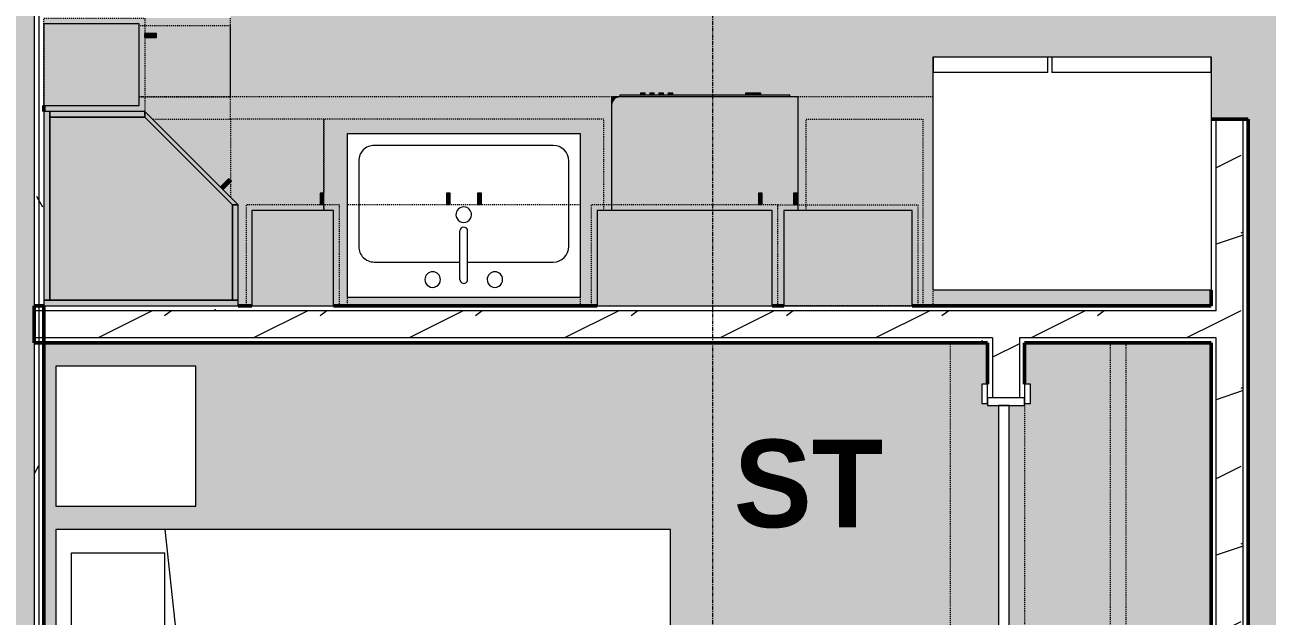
# Model space of a CAD drawing. Header units: inches. Extents: x -4294 to -464, y 9706 to 12475.
# Drawn here: x -2915.8 to -2756, y 10610.7 to 10686.7 of the extents above; entities that cross this region are included whole.
import ezdxf

# ---------------------------------------------------------------- set-up
doc = ezdxf.new("R2010")
doc.units = ezdxf.units.IN
doc.header["$MEASUREMENT"] = 0
doc.linetypes.add('Dash', pattern=[0.25, 0.125, -0.125])
doc.linetypes.add('Grid Line 1_2_', pattern=[0.875, 0.5, -0.125, 0.125, -0.125])
for name, color, linetype, lineweight in [('0-1', 7, 'Continuous', 5), ('0-3', 90, 'Continuous', 13), ('A-AREA-IDEN', 2, 'Continuous', 9), ('A-AREA-PATT-5', 7, 'Continuous', 9), ('A-DOOR-1', 7, 'Continuous', 9), ('A-DOOR-2', 130, 'Continuous', 20), ('A-DOOR-FRAM-1', 130, 'Continuous', 20), ('A-WALL', 113, 'Continuous', 13), ('A-WALL-3', 250, 'Continuous', 50), ('A-WALL-4', 90, 'Continuous', 13), ('A-WALL-PATT-1', 7, 'Continuous', 9), ('A-WALL-PATT-2', 8, 'Continuous', 9), ('A-WALL-PATT-5', 111, 'Continuous', 9), ('I-FURN-2', 7, 'Continuous', 9), ('I-FURN-HDLN-1', 7, 'Dash', 9), ('I-WALL-2', 2, 'Continuous', 50), ('P-SANR-FIXT-1', 7, 'Continuous', 9), ('Q-CASE', 31, 'Continuous', 9), ('Q-CASE-1', 53, 'Continuous', 9), ('Q-CASE-3', 7, 'Continuous', 9), ('Q-CASE-4', 7, 'Dash', 9), ('Q-CASE-HDLN-1', 7, 'Dash', 9), ('Q-SPCQ-1', 7, 'Continuous', 9), ('Q-SPCQ-2', 8, 'Continuous', 9), ('S-GRID-1', 1, 'Grid Line 1_2_', 9)]:
    doc.layers.add(name, color=color, linetype=linetype, lineweight=lineweight)
doc.styles.add('Century Gothic_B', font='GOTHICB.TTF', dxfattribs={"height": 11.25})
pattern_1 = [(0, (0, 0), (38.4, 9.6), [1.584, -27.216, 1.584, -27.216, -153.6]), (0, (0, 0), (38.4, 9.6), [-57.6, 1.584, -56.016, 1.584, -27.216, -67.2]), (0, (0, 0), (38.4, 9.6), [-144, 1.584, -17.616, 1.584, -46.416]), (120, (14.4, 4.8), (-27.513844, 28.4553755), [1.584, -27.216, 1.584, -27.216, -153.6]), (120, (14.4, 4.8), (-27.513844, 28.4553755), [-57.6, 1.584, -56.016, 1.584, -27.216, -67.2]), (120, (14.4, 4.8), (-27.513844, 28.4553755), [-144, 1.584, -17.616, 1.584, -46.416]), (240, (19.2, 24), (-10.886156, -38.0553755), [1.584, -27.216, 1.584, -27.216, -153.6]), (240, (19.2, 24), (-10.886156, -38.0553755), [-57.6, 1.584, -56.016, 1.584, -27.216, -67.2]), (240, (19.2, 24), (-10.886156, -38.0553755), [-144, 1.584, -17.616, 1.584, -46.416])]
pattern_2 = [(216.87, (7.997, 19.992), (59.9755286, 39.9843071), [9.996, -89.964]), (206.565, (19.992, 13.994), (-19.991807, -19.992219), [22.352, -22.352]), (198.435, (19.992, 3.998), (-39.983821, -19.991955), [12.644, -50.576])]

# ---------------------------------------------------------------- blocks, each defined once
blk = doc.blocks.new('FOLDING_SLIDING CLOSET - 60_ x 80_-1372877-FLOOR PLAN - 1ST FLOOR')
at = {"layer": 'A-DOOR-1'}
for p, q in [((-30.25, 3), (-32.75, 3)), ((-32.75, 3), (-32.75, 2.25)), ((-32.75, 2.25), (-30.25, 2.25)), ((-30.25, 2.25), (-30.25, 3)), ((32.75, 3), (30.25, 3)), ((30.25, 3), (30.25, 2.25)), ((30.25, 2.25), (32.75, 2.25)), ((32.75, 2.25), (32.75, 3)), ((-30.25, -2.5), (-32.75, -2.5)), ((-32.75, -2.5), (-32.75, -3.25)), ((-30.25, -3.25), (-30.25, -2.5)), ((32.75, -2.5), (30.25, -2.5)), ((30.25, -2.5), (30.25, -3.25)), ((32.75, -3.25), (32.75, -2.5)), ((-32.75, -3.25), (-30.25, -3.25)), ((30.25, -3.25), (32.75, -3.25))]:
    blk.add_line(p, q, dxfattribs=at)
at = {"layer": 'A-DOOR-2'}
for p, q in [((1, 2.25), (-30, 2.25)), ((-30, 2.25), (-30, 0.87)), ((1, 0.87), (1, 2.25)), ((-30, 0.87), (1, 0.87)), ((30, 0.87), (-1, 0.87)), ((-1, 0.87), (-1, -0.5)), ((30, -0.5), (30, 0.87)), ((-1, -0.5), (30, -0.5))]:
    blk.add_line(p, q, dxfattribs=at)
at = {"layer": 'A-DOOR-FRAM-1'}
for p, q in [((-30, 2.25), (-31, 2.25)), ((-31, 2.25), (-31, -2.5)), ((-30, -2.5), (-30, 2.25)), ((30, 2.25), (30, -2.5)), ((31, 2.25), (30, 2.25)), ((31, -2.5), (31, 2.25)), ((-31, -2.5), (-30, -2.5)), ((30, -2.5), (31, -2.5))]:
    blk.add_line(p, q, dxfattribs=at)
blk = doc.blocks.new('Refrigerator_-_Side-by-Side_6047 - 36_ X 30_-1372843-FLOOR PLAN - 1ST FLOOR')
at = {"layer": 'Q-SPCQ-1'}
for p, q in [((-17.88, 15.58), (17.87, 15.58)), ((-17.88, -14.42), (-17.88, 15.58)), ((-17.88, 15.58), (-3.13, 15.58)), ((-17.88, 15.58), (-17.88, 13.58)), ((-3.13, 13.58), (-3.13, 15.58)), ((-2.63, 15.58), (17.87, 15.58)), ((-2.63, 15.58), (-2.63, 13.58)), ((17.87, 15.58), (17.87, -14.42)), ((17.87, 13.58), (17.87, 15.58)), ((-3.13, 13.58), (-17.88, 13.58)), ((17.87, 13.58), (-2.63, 13.58)), ((17.87, -14.42), (-17.88, -14.42))]:
    blk.add_line(p, q, dxfattribs=at)
blk = doc.blocks.new('OD_CW_Closet - OD_CW_Closet-1868668-FLOOR PLAN - 1ST FLOOR')
at = {"layer": 'Q-CASE-HDLN-1'}
for p, q in [((76.64, 24), (0.74, 24)), ((0.74, 24), (0.74, 0)), ((76.64, 0), (76.64, 24)), ((0.74, 13), (76.64, 13)), ((0.74, 11), (76.64, 11)), ((0.74, 0), (6.05, 0)), ((8.8, 0), (68.8, 0)), ((71.55, 0), (76.64, 0))]:
    blk.add_line(p, q, dxfattribs=at)
blk = doc.blocks.new('Bed-Standard - Queen 60_ x 79_-V28-FLOOR PLAN - 1ST FLOOR')
at = {"layer": 'I-FURN-2'}
for p, q in [((40.69, 37.7), (-19.31, 37.7)), ((-19.31, 37.7), (-19.31, -41.3)), ((40.69, -41.3), (40.69, 37.7)), ((-16.31, 35.7), (-16.31, 23.7)), ((-16.31, 35.7), (37.69, 35.7)), ((37.69, 35.7), (37.69, 23.7)), ((40.69, 23.7), (-19.31, 17.13)), ((-16.31, 23.7), (37.69, 23.7)), ((-19.31, -41.3), (40.69, -41.3))]:
    blk.add_line(p, q, dxfattribs=at)
at = {"layer": 'I-FURN-HDLN-1'}
for p, q in [((-55.31, 37.7), (-55.31, -77.3)), ((-55.31, -77.3), (64.69, -77.3))]:
    blk.add_line(p, q, dxfattribs=at)
blk = doc.blocks.new('Table-Night Stand - 18_ x 18_ x 24_-1352623-FLOOR PLAN - 1ST FLOOR')
at = {"layer": 'I-FURN-2'}
for p, q in [((18.15, 18), (0.15, 18)), ((0.15, 18), (0.15, 0)), ((18.15, 0), (18.15, 18)), ((0.15, 0), (18.15, 0))]:
    blk.add_line(p, q, dxfattribs=at)
blk = doc.blocks.new('OD_CW_Countertop - OD_CW_Countertop-2218014-FLOOR PLAN - 1ST FLOOR')
at = {"layer": 'Q-CASE-HDLN-1'}
for p, q in [((0.74, 24), (0.74, 22)), ((0.74, -2.88), (102.83, -2.88))]:
    blk.add_line(p, q, dxfattribs=at)
blk = doc.blocks.new('Sink Kitchen-Single - 30_ x 21_-366345-FLOOR PLAN - 1ST FLOOR')
at = {"layer": 'P-SANR-FIXT-1'}
for p, q in [((15.62, 10.59), (-14.38, 10.59)), ((-14.38, 10.59), (-14.38, -10.41)), ((15.62, -10.41), (15.62, 10.59)), ((0.12, 8.34), (0.12, 2.09)), ((1.12, 8.34), (1.12, 2.09)), ((0.12, 6.09), (-10.88, 6.09)), ((12.12, 6.09), (1.12, 6.09)), ((-12.88, 4.09), (-12.88, -6.91)), ((14.12, -6.91), (14.12, 4.09)), ((-10.88, -8.91), (12.12, -8.91)), ((-14.38, -10.41), (15.62, -10.41))]:
    blk.add_line(p, q, dxfattribs=at)
for centre, radius, start, end in [((-3.38, 8.34), 1, 360, 180), ((-3.38, 8.34), 1, 180, 0), ((0.62, 8.34), 0.5, 360, 180), ((4.62, 8.34), 1, 360, 180), ((4.62, 8.34), 1, 180, 360), ((-10.88, 4.09), 2, 90, 180), ((12.12, 4.09), 2, 360, 90), ((0.62, 2.09), 0.5, 180, 0), ((0.62, 0), 1, 360, 180), ((0.62, 0), 1, 180, 0), ((-10.88, -6.91), 2, 180, 270), ((12.12, -6.91), 2, 270, 0)]:
    blk.add_arc(centre, radius, start, end, dxfattribs=at)
blk = doc.blocks.new('Dishwasher_15404 - 34_ counter-V100-FLOOR PLAN - 1ST FLOOR')
at = {"layer": 'Q-SPCQ-2'}
h = blk.add_hatch(color=256, dxfattribs=at)
h.paths.add_polyline_path([(0, 3.38), (0, 1.88), (12.25, 1.88), (12.25, 0), (26.68, 0), (26.87, 0.2), (26.84, 23.21), (26.68, 23.53), (26.56, 23.69), (26.3, 23.87), (26.08, 23.96), (25.8, 24), (12.25, 24), (12.25, 3.38), (3.63, 3.38)], flags=0)
h.paths.add_polyline_path([(13, 4.63), (13, 5.11), (14.5, 5.11), (14.5, 4.63), (14, 4.63)], flags=0)
h.paths.add_polyline_path([(13, 0.14), (13, 0.63), (14.5, 0.63), (14.5, 0.14), (14, 0.14)], flags=0)
for points in [[(25.8, 24), (26.08, 23.96), (26.34, 23.86), (26.68, 23.53), (26.73, 23.46), (26.84, 23.21), (26.87, 22.93), (26.87, 23.8), (26.82, 23.94), (26.56, 24), (25.99, 24)], [(26.87, 22.91), (26.87, 1.09), (27.12, 1.09), (27.12, 22.91)], [(27.12, 19.69), (27.37, 19.69), (27.37, 20.28), (27.12, 20.28)], [(27.12, 18.51), (27.37, 18.51), (27.37, 19.1), (27.12, 19.1)], [(27.12, 17.33), (27.37, 17.33), (27.37, 17.92), (27.12, 17.92)], [(27.12, 16.15), (27.37, 16.15), (27.37, 16.74), (27.12, 16.74)], [(27.12, 6.5), (27.12, 5.81), (27.37, 5.81), (27.37, 6.76), (27.12, 6.76), (27.12, 6.66)], [(27.12, 5.81), (27.12, 4.86), (27.37, 4.86), (27.37, 5.81)]]:
    blk.add_hatch(color=256, dxfattribs=at).paths.add_polyline_path(points, flags=0)
at = {"layer": 'Q-SPCQ-1'}
for p, q in [((25.8, 24), (12.25, 24)), ((26.68, 24), (25.8, 24)), ((26.87, 22.93), (26.87, 23.8)), ((26.87, 0.2), (26.87, 22.93)), ((26.87, 22.91), (27.12, 22.91)), ((27.12, 22.91), (27.12, 1.09)), ((27.37, 20.28), (27.12, 20.28)), ((27.12, 19.69), (27.37, 19.69)), ((27.37, 20.28), (27.37, 19.69)), ((27.37, 19.1), (27.12, 19.1)), ((27.12, 18.51), (27.37, 18.51)), ((27.37, 17.92), (27.12, 17.92)), ((27.37, 19.1), (27.37, 18.51)), ((27.37, 17.92), (27.37, 17.33)), ((27.12, 17.33), (27.37, 17.33)), ((27.37, 16.74), (27.12, 16.74)), ((27.12, 16.15), (27.37, 16.15)), ((27.37, 16.74), (27.37, 16.15)), ((27.37, 6.79), (27.12, 6.79)), ((27.37, 6.76), (27.37, 5.81)), ((27.12, 4.82), (27.37, 4.82)), ((27.37, 5.81), (27.37, 4.86)), ((26.87, 1.09), (27.12, 1.09)), ((12.25, 0), (26.68, 0))]:
    blk.add_line(p, q, dxfattribs=at)
for centre, radius, start, end in [((25.8, 22.93), 1.07, 360, 90), ((26.68, 23.8), 0.197, 0, 90), ((26.68, 0.2), 0.197, 270, 360), ((26.68, 0.2), 0.197, 270, 360)]:
    blk.add_arc(centre, radius, start, end, dxfattribs=at)
blk = doc.blocks.new('OD_CW_Countertop - OD_CW_Countertop-2219388-FLOOR PLAN - 1ST FLOOR')
at = {"layer": 'Q-CASE-HDLN-1'}
for p, q in [((0.74, 11.75), (0.74, 0)), ((0.74, 0), (10.86, 0)), ((34.86, 0), (99.63, 0))]:
    blk.add_line(p, q, dxfattribs=at)
blk = doc.blocks.new('300 Series Wall Hung Cabinet_302 - 30_-2219389-FLOOR PLAN - 1ST FLOOR')
at = {"layer": 'Q-CASE-1'}
for points in [[(-2.25, -15.38), (-2.25, -16.87), (-1.76, -16.87), (-1.76, -15.38)], [(1.75, -15.38), (1.75, -16.87), (2.24, -16.87), (2.24, -15.38)]]:
    blk.add_hatch(color=256, dxfattribs=at).paths.add_polyline_path(points, flags=0)
at = {"layer": 'Q-CASE-3'}
for p, q in [((-2.25, -15.38), (-1.76, -15.38)), ((-2.25, -15.38), (-2.25, -16.87)), ((-1.76, -16.87), (-1.76, -15.38)), ((1.75, -15.38), (2.24, -15.38)), ((1.75, -15.38), (1.75, -16.87)), ((2.24, -16.87), (2.24, -15.38)), ((-2.25, -16.87), (-1.76, -16.87)), ((1.75, -16.87), (2.24, -16.87))]:
    blk.add_line(p, q, dxfattribs=at)
at = {"layer": 'Q-CASE-4'}
for p, q in [((15, -2.38), (-15, -2.38)), ((-15, -2.38), (-15, -15.38)), ((15, -15.38), (15, -2.38)), ((-15, -15.38), (15, -15.38))]:
    blk.add_line(p, q, dxfattribs=at)
blk = doc.blocks.new('Base Cabinet-Single Door - 12_-2213366-FLOOR PLAN - 1ST FLOOR')
at = {"layer": 'Q-CASE-4'}
for p, q in [((-5.26, 24), (-5.26, 16.12)), ((6.74, 24), (-5.26, 24)), ((6.74, 14.5), (6.74, 24)), ((-5.26, 15.91), (-5.26, 14)), ((6.74, 12.25), (6.74, 13))]:
    blk.add_line(p, q, dxfattribs=at)
blk = doc.blocks.new('Base Cabinet-Single Door - 12_-V101-FLOOR PLAN - 1ST FLOOR')
at = {"layer": 'Q-CASE-4'}
for p, q in [((-5.26, 24), (-5.26, 12.25)), ((6.74, 24), (-5.26, 24)), ((6.74, 14), (6.74, 24))]:
    blk.add_line(p, q, dxfattribs=at)
blk = doc.blocks.new('Base Cabinet-Double Door _ 1 Drawer - 36_-V102-FLOOR PLAN - 1ST FLOOR')
at = {"layer": 'Q-CASE-4'}
for p, q in [((-17.26, 24), (-17.26, 14.5)), ((18.74, 24), (-17.26, 24)), ((18.74, 12.25), (18.74, 24)), ((-17.26, 13), (-17.26, 12.25))]:
    blk.add_line(p, q, dxfattribs=at)
blk = doc.blocks.new('300 Series Wall Hung Cabinet_301 - 24_-2172248-FLOOR PLAN - 1ST FLOOR')
at = {"layer": 'Q-CASE-1'}
for points in [[(11.25, -14.63), (11.25, -2.38), (-11.25, -2.38), (-11.25, -14.63)], [(-9.51, -16.87), (-9.51, -15.38), (-10, -15.38), (-10, -16.87)]]:
    blk.add_hatch(color=256, dxfattribs=at).paths.add_polyline_path(points, flags=0)
at = {"layer": 'Q-CASE-3'}
for p, q in [((11.25, -2.38), (-11.25, -2.38)), ((-11.25, -2.38), (-11.25, -14.63)), ((11.25, -14.63), (11.25, -2.38)), ((-11.25, -14.63), (11.25, -14.63)), ((-10, -15.38), (-9.51, -15.38)), ((-10, -15.38), (-10, -16.87)), ((-9.51, -16.87), (-9.51, -15.38)), ((-10, -16.87), (-9.51, -16.87))]:
    blk.add_line(p, q, dxfattribs=at)
at = {"layer": 'Q-CASE-4'}
for p, q in [((12, -2.38), (-12, -2.38)), ((-12, -2.38), (-12, -15.38)), ((12, -15.38), (12, -2.38)), ((-12, -15.38), (12, -15.38))]:
    blk.add_line(p, q, dxfattribs=at)
blk = doc.blocks.new('300 Series Wall Hung Cabinet_301 - 18_-2172001-FLOOR PLAN - 1ST FLOOR')
at = {"layer": 'Q-CASE-1'}
for points in [[(-6.51, 15.38), (-6.51, 16.87), (-7, 16.87), (-7, 15.38)], [(8.25, 2.37), (8.25, 14.63), (-8.25, 14.63), (-8.25, 2.37)]]:
    blk.add_hatch(color=256, dxfattribs=at).paths.add_polyline_path(points, flags=0)
at = {"layer": 'Q-CASE-3'}
for p, q in [((-6.51, 16.87), (-7, 16.87)), ((-7, 16.87), (-7, 15.38)), ((-6.51, 15.38), (-6.51, 16.87)), ((8.25, 14.63), (-8.25, 14.63)), ((-8.25, 14.63), (-8.25, 2.37)), ((-6.51, 15.38), (-7, 15.38)), ((8.25, 2.37), (8.25, 14.63)), ((-8.25, 2.37), (8.25, 2.37))]:
    blk.add_line(p, q, dxfattribs=at)
at = {"layer": 'Q-CASE-4'}
for p, q in [((-9, 2.37), (-9, 15.38)), ((-9, 15.38), (9, 15.38)), ((9, 15.38), (9, 2.37)), ((9, 2.37), (-9, 2.37))]:
    blk.add_line(p, q, dxfattribs=at)
blk = doc.blocks.new('300 Series Wall Hung Cabinet_301 - 12_-2219390-FLOOR PLAN - 1ST FLOOR')
at = {"layer": 'Q-CASE-1'}
for points in [[(5.25, -2.38), (-5.25, -2.38), (-5.25, -14.63), (5.25, -14.63), (5.25, -3.13)], [(-4, -15.38), (-4, -16.87), (-3.51, -16.87), (-3.51, -15.38)]]:
    blk.add_hatch(color=256, dxfattribs=at).paths.add_polyline_path(points, flags=0)
at = {"layer": 'Q-CASE-3'}
for p, q in [((5.25, -2.38), (-5.25, -2.38)), ((-5.25, -2.38), (-5.25, -14.63)), ((5.25, -14.63), (5.25, -2.38)), ((-5.25, -14.63), (5.25, -14.63)), ((-4, -15.38), (-3.51, -15.38)), ((-4, -15.38), (-4, -16.87)), ((-3.51, -16.87), (-3.51, -15.38)), ((-4, -16.87), (-3.51, -16.87))]:
    blk.add_line(p, q, dxfattribs=at)
at = {"layer": 'Q-CASE-4'}
for p, q in [((6, -2.38), (-6, -2.38)), ((-6, -2.38), (-6, -15.38)), ((6, -15.38), (6, -2.38)), ((-6, -15.38), (6, -15.38))]:
    blk.add_line(p, q, dxfattribs=at)
blk = doc.blocks.new('308 - 308-2216210-FLOOR PLAN - 1ST FLOOR')
at = {"layer": 'Q-CASE'}
for points in [[(-11.25, -15.38), (-12, -15.38), (0, -27.38), (0, -26.63), (-1.84, -24.78)], [(-10.05, -17.33), (-11.11, -18.39), (-10.76, -18.73), (-9.7, -17.67)]]:
    blk.add_hatch(color=256, dxfattribs=at).paths.add_polyline_path(points, flags=0)
at = {"layer": 'Q-CASE-1'}
for points in [[(-1.84, -2.38), (-12, -2.38), (-12, -3.13), (13, -3.13), (13, -2.38), (0, -2.38)], [(-12, -3.13), (-12, -15.38), (-11.25, -15.38), (-11.25, -3.13)], [(12.25, -3.13), (-11.25, -3.13), (-11.25, -15.38), (0, -26.63), (12.25, -26.63), (12.25, -15.38)], [(12.25, -3.13), (12.25, -27.38), (13, -27.38), (13, -3.13)], [(0, -26.63), (0, -27.38), (12.25, -27.38), (12.25, -26.63), (11.45, -26.63)]]:
    blk.add_hatch(color=256, dxfattribs=at).paths.add_polyline_path(points, flags=0)
at = {"layer": 'Q-CASE'}
for p, q in [((-11.25, -15.38), (-12, -15.38)), ((-12, -15.38), (0, -27.38)), ((0, -26.63), (-11.25, -15.38)), ((0, -27.38), (0, -26.63))]:
    blk.add_line(p, q, dxfattribs=at)
at = {"layer": 'Q-CASE-3'}
for p, q in [((13, -2.38), (-12, -2.38)), ((-12, -2.38), (-12, -3.13)), ((-11.25, -3.13), (-12, -3.13)), ((-12, -3.13), (-12, -15.38)), ((-12, -3.13), (13, -3.13)), ((12.25, -3.13), (-11.25, -3.13)), ((-11.25, -3.13), (-11.25, -15.38)), ((-11.25, -15.38), (-11.25, -3.13)), ((12.25, -26.63), (12.25, -3.13)), ((13, -3.13), (12.25, -3.13)), ((12.25, -3.13), (12.25, -27.38)), ((13, -3.13), (13, -2.38)), ((13, -27.38), (13, -3.13)), ((-12, -15.38), (-11.25, -15.38)), ((-11.25, -15.38), (0, -26.63)), ((-10.05, -17.33), (-11.11, -18.39)), ((-11.11, -18.39), (-10.76, -18.73)), ((-10.76, -18.73), (-9.7, -17.67)), ((0, -26.63), (12.25, -26.63)), ((12.25, -26.63), (0, -26.63)), ((0, -26.63), (0, -27.38)), ((12.25, -27.38), (12.25, -26.63)), ((0, -27.38), (12.25, -27.38)), ((12.25, -27.38), (13, -27.38))]:
    blk.add_line(p, q, dxfattribs=at)
blk = doc.blocks.new('300 Series Wall Hung Cabinet_301 - 12_-2218017-FLOOR PLAN - 1ST FLOOR')
at = {"layer": 'Q-CASE-1'}
for points in [[(-3.51, 14.69), (-4, 14.69), (-4, 13.19), (-3.51, 13.19)], [(5.25, 1.74), (5.25, 12.44), (-5.25, 12.44), (-5.25, 0.19), (5.25, 0.19), (5.25, 0.94)]]:
    blk.add_hatch(color=256, dxfattribs=at).paths.add_polyline_path(points, flags=0)
at = {"layer": 'Q-CASE-3'}
for p, q in [((-3.51, 14.69), (-4, 14.69)), ((-4, 14.69), (-4, 13.19)), ((-3.51, 13.19), (-3.51, 14.69)), ((-3.51, 13.19), (-4, 13.19)), ((5.25, 12.44), (-5.25, 12.44)), ((-5.25, 12.44), (-5.25, 0.19)), ((5.25, 0.19), (5.25, 12.44)), ((-5.25, 0.19), (5.25, 0.19))]:
    blk.add_line(p, q, dxfattribs=at)
at = {"layer": 'Q-CASE-4'}
for p, q in [((-6, 0.19), (-6, 13.19)), ((-6, 13.19), (6, 13.19)), ((6, 13.19), (6, 0.19)), ((6, 0.19), (-6, 0.19))]:
    blk.add_line(p, q, dxfattribs=at)
blk = doc.blocks.new('Base Cabinet-Single Door _ Drawer - 15_-2209069-FLOOR PLAN - 1ST FLOOR')
at = {"layer": 'Q-CASE-4'}
for p, q in [((-6.76, -24), (-6.76, 0)), ((8.24, -12.25), (8.24, -24)), ((8.24, -24), (-6.76, -24))]:
    blk.add_line(p, q, dxfattribs=at)
blk = doc.blocks.new('CTR - 1st Phase - Unit Layouts_rvt-1-FLOOR PLAN - 1ST FLOOR')
at = {"layer": 'A-WALL-PATT-1'}
h = blk.add_hatch(dxfattribs=at)
h.set_pattern_fill('FP_3', color=256, style=0, pattern_type=2)
h.set_pattern_definition(pattern_1)
h.paths.add_polyline_path([(-2762.61, 10569.26), (-2762.61, 10646.41), (-2763.23, 10646.41), (-2763.23, 10569.26)], flags=0)
h.paths.add_polyline_path([(-2762.61, 10649.91), (-2762.61, 10674.54), (-2763.23, 10674.54), (-2763.23, 10649.91)], flags=0)
h = blk.add_hatch(dxfattribs=at)
h.set_pattern_fill('FP_3', color=256, style=0, pattern_type=2)
h.set_pattern_definition(pattern_1)
h.paths.add_polyline_path([(-2758.48, 10565.13), (-2758.48, 10674.54), (-2759.11, 10674.54), (-2759.11, 10565.13)], flags=0)
h = blk.add_hatch(dxfattribs=at)
h.set_pattern_fill('FP_3', color=256, style=0, pattern_type=2)
h.set_pattern_definition(pattern_1)
h.paths.add_polyline_path([(-2815.73, 10649.91), (-2763.23, 10649.91), (-2763.23, 10650.54), (-2913.32, 10650.54), (-2913.32, 10649.91), (-2816.32, 10649.91)], flags=0)
h = blk.add_hatch(dxfattribs=at)
h.set_pattern_fill('FP_3', color=256, style=0, pattern_type=2)
h.set_pattern_definition(pattern_1)
h.paths.add_polyline_path([(-2816.32, 10645.79), (-2791.36, 10645.79), (-2791.36, 10646.41), (-2913.32, 10646.41), (-2913.32, 10645.79), (-2832.77, 10645.79)], flags=0)
h.paths.add_polyline_path([(-2787.23, 10645.79), (-2763.23, 10645.79), (-2763.24, 10646.41), (-2787.86, 10646.41), (-2787.86, 10645.79)], flags=0)
h = blk.add_hatch(dxfattribs=at)
h.set_pattern_fill('FP_3', color=256, style=0, pattern_type=2)
h.set_pattern_definition(pattern_1)
h.paths.add_polyline_path([(-2791.98, 10565.13), (-2791.36, 10565.13), (-2791.36, 10576.73), (-2791.98, 10576.73), (-2791.98, 10565.76)], flags=0)
h.paths.add_polyline_path([(-2791.36, 10638.73), (-2791.36, 10645.79), (-2791.98, 10645.79), (-2791.98, 10638.73)], flags=0)
at = {"layer": 'A-WALL-PATT-2'}
h = blk.add_hatch(dxfattribs=at)
h.set_pattern_fill('FP_7', color=256, style=0, pattern_type=2)
h.set_pattern_definition(pattern_2)
h.paths.add_polyline_path([(-2762.58, 10565.76), (-2759.11, 10565.76), (-2759.11, 10674.54), (-2762.61, 10674.54), (-2762.61, 10565.76)], flags=0)
h = blk.add_hatch(dxfattribs=at)
h.set_pattern_fill('FP_7', color=256, style=0, pattern_type=2)
h.set_pattern_definition(pattern_2)
h.paths.add_polyline_path([(-2914.57, 10646.41), (-2762.61, 10646.41), (-2762.61, 10649.91), (-2914.57, 10649.91)], flags=0)
h = blk.add_hatch(dxfattribs=at)
h.set_pattern_fill('FP_7', color=256, style=0, pattern_type=2)
h.set_pattern_definition(pattern_2)
h.paths.add_polyline_path([(-2789.23, 10565.76), (-2787.86, 10565.76), (-2787.86, 10576.73), (-2791.36, 10576.73), (-2791.36, 10565.76), (-2790.61, 10565.76)], flags=0)
h.paths.add_polyline_path([(-2787.86, 10638.73), (-2787.86, 10646.41), (-2791.36, 10646.41), (-2791.36, 10638.73), (-2788.23, 10638.73)], flags=0)
at = {"layer": 'A-WALL-3'}
for p, q in [((-2758.48, 10674.54), (-2763.23, 10674.54)), ((-2758.48, 10565.13), (-2758.48, 10674.54)), ((-2763.23, 10652.54), (-2763.23, 10650.54)), ((-2913.32, 10650.54), (-2914.57, 10650.54)), ((-2914.57, 10650.54), (-2914.57, 10645.79)), ((-2886.57, 10650.54), (-2888.32, 10650.54)), ((-2842.2, 10650.54), (-2876.07, 10650.54)), ((-2818.2, 10650.54), (-2819.7, 10650.54)), ((-2763.23, 10650.54), (-2801.7, 10650.54)), ((-2914.57, 10645.79), (-2791.98, 10645.79)), ((-2791.98, 10645.79), (-2791.98, 10640.48)), ((-2787.23, 10640.48), (-2787.23, 10645.79)), ((-2787.23, 10645.79), (-2763.23, 10645.79)), ((-2763.23, 10645.79), (-2763.23, 10569.88))]:
    blk.add_line(p, q, dxfattribs=at)
at = {"layer": 'A-WALL-4'}
for p, q in [((-2762.61, 10649.91), (-2762.61, 10674.54)), ((-2759.11, 10565.76), (-2759.11, 10674.54)), ((-2763.23, 10649.91), (-2914.57, 10649.91)), ((-2762.61, 10649.91), (-2763.23, 10649.91)), ((-2791.36, 10646.41), (-2914.57, 10646.41)), ((-2791.36, 10646.41), (-2791.36, 10645.79)), ((-2791.36, 10645.79), (-2791.36, 10638.73)), ((-2787.86, 10646.41), (-2787.86, 10645.79)), ((-2763.23, 10646.41), (-2787.86, 10646.41)), ((-2787.86, 10645.79), (-2787.86, 10638.73)), ((-2762.61, 10646.41), (-2763.23, 10646.41)), ((-2762.61, 10569.26), (-2762.61, 10646.41))]:
    blk.add_line(p, q, dxfattribs=at)
at = {"layer": '0-3'}
for name, p, rotation in [('OD_CW_Countertop - OD_CW_Countertop-2219388-FLOOR PLAN - 1ST FLOOR', (-2889.32, 10676.68), 90.00000000002157), ('300 Series Wall Hung Cabinet_301 - 12_-2218017-FLOOR PLAN - 1ST FLOOR', (-2913.51, 10681.54), 270.0000000000161), ('Base Cabinet-Single Door - 12_-V101-FLOOR PLAN - 1ST FLOOR', (-2913.32, 10681.28), 270.0000000000266), ('OD_CW_Countertop - OD_CW_Countertop-2218014-FLOOR PLAN - 1ST FLOOR', (-2798.25, 10674.54), 180), ('Dishwasher_15404 - 34_ counter-V100-FLOOR PLAN - 1ST FLOOR', (-2816.32, 10650.54), 90.00000000002233), ('308 - 308-2216210-FLOOR PLAN - 1ST FLOOR', (-2900.32, 10648.16), 180), ('Base Cabinet-Single Door _ Drawer - 15_-2209069-FLOOR PLAN - 1ST FLOOR', (-2807.09, 10650.54), 180), ('Sink Kitchen-Single - 30_ x 21_-366345-FLOOR PLAN - 1ST FLOOR', (-2858.71, 10662.26), 180), ('300 Series Wall Hung Cabinet_301 - 12_-2219390-FLOOR PLAN - 1ST FLOOR', (-2881.32, 10648.16), 180), ('300 Series Wall Hung Cabinet_302 - 30_-2219389-FLOOR PLAN - 1ST FLOOR', (-2859.32, 10648.16), 180), ('300 Series Wall Hung Cabinet_301 - 24_-2172248-FLOOR PLAN - 1ST FLOOR', (-2830.95, 10648.16), 180), ('Bed-Standard - Queen 60_ x 79_-V28-FLOOR PLAN - 1ST FLOOR', (-2874.07, 10581.1), 89.99999999999423), ('OD_CW_Closet - OD_CW_Closet-1868668-FLOOR PLAN - 1ST FLOOR', (-2787.23, 10646.53), 270.0000000000009), ('Table-Night Stand - 18_ x 18_ x 24_-1352623-FLOOR PLAN - 1ST FLOOR', (-2893.77, 10624.64), 89.99999999998978), ('FOLDING_SLIDING CLOSET - 60_ x 80_-1372877-FLOOR PLAN - 1ST FLOOR', (-2789.73, 10607.73), 90.00000000000907)]:
    blk.add_blockref(name, p, dxfattribs=dict(at, rotation=rotation))
for name, p in [('Refrigerator_-_Side-by-Side_6047 - 36_ X 30_-1372843-FLOOR PLAN - 1ST FLOOR', (-2781.11, 10666.96)), ('Base Cabinet-Single Door - 12_-2213366-FLOOR PLAN - 1ST FLOOR', (-2884.06, 10650.54)), ('Base Cabinet-Double Door _ 1 Drawer - 36_-V102-FLOOR PLAN - 1ST FLOOR', (-2860.06, 10650.54)), ('300 Series Wall Hung Cabinet_301 - 18_-2172001-FLOOR PLAN - 1ST FLOOR', (-2809.95, 10648.16))]:
    blk.add_blockref(name, p, dxfattribs=at)
blk = doc.blocks.new('CTR - 1st Phase - Shell_rvt-1-FLOOR PLAN - 1ST FLOOR')
at = {"layer": 'S-GRID-1'}
blk.add_line((-2827.32, 9836.18), (-2827.32, 12413.74), dxfattribs=at)

msp = doc.modelspace()

# ---------------------------------------------------------------- hatches: boundary and pattern name
at = {"layer": 'A-AREA-PATT-5'}
h = msp.add_hatch(color=256, dxfattribs=at)
h.paths.add_polyline_path([(-2913.3237, 10455.4394), (-2882.0737, 10455.4394), (-2882.0737, 10456.9253), (-2877.3237, 10456.9253), (-2877.3237, 10455.4394), (-2871.3, 10455.4394), (-2871.3, 10462.5156), (-2871.173, 10463.48), (-2870.8007, 10464.3787), (-2870.2086, 10465.1505), (-2869.4368, 10465.7426), (-2868.5382, 10466.1149), (-2867.4974, 10466.2418), (-2866.1854, 10466.2418), (-2866.5331, 10469.2656), (-2867.7249, 10470.2656), (-2868.2916, 10471.2656), (-2868.6494, 10472.7751), (-2868.7471, 10473.3894), (-2868.8222, 10474.2833), (-2868.6494, 10476.258), (-2868.1115, 10478.2656), (-2867.3835, 10480.2656), (-2866.4509, 10482.2656), (-2865.0635, 10484.2656), (-2864.0635, 10485.2656), (-2863.1975, 10485.7656), (-2861.8237, 10486.2656), (-2860.8237, 10486.2656), (-2859.45, 10485.7656), (-2858.584, 10485.2656), (-2857.584, 10484.2656), (-2856.1144, 10482.0894), (-2855.2639, 10480.2656), (-2854.536, 10478.2656), (-2853.998, 10476.258), (-2853.8237, 10474.2656), (-2853.998, 10472.7751), (-2854.0879, 10472.2656), (-2854.3558, 10471.2656), (-2854.9226, 10470.2656), (-2856.1144, 10469.2656), (-2856.4621, 10466.2418), (-2855.0737, 10466.2418), (-2854.1093, 10466.1149), (-2853.2106, 10465.7426), (-2852.4389, 10465.1505), (-2851.8467, 10464.3787), (-2851.4745, 10463.48), (-2851.3475, 10462.5156), (-2851.3475, 10455.4394), (-2843.3237, 10455.4394), (-2843.3237, 10478.7894), (-2784.9237, 10478.7894), (-2784.9237, 10518.0394), (-2794.7459, 10518.0394), (-2794.7459, 10522.7894), (-2784.9237, 10522.7894), (-2784.9237, 10525.7894), (-2780.1737, 10525.7894), (-2780.1737, 10486.2894), (-2778.2258, 10486.2894), (-2778.2258, 10487.8936), (-2778.4758, 10487.8936), (-2778.4758, 10523.8936), (-2778.2258, 10523.8936), (-2778.2258, 10562.2894), (-2780.1737, 10562.2894), (-2780.1737, 10561.7894), (-2784.9237, 10561.7894), (-2784.9237, 10565.1348), (-2791.9848, 10565.1348), (-2791.9848, 10574.9769), (-2792.7348, 10574.9769), (-2792.7348, 10577.4769), (-2791.9848, 10577.4769), (-2791.9848, 10608.7269), (-2790.6098, 10608.7269), (-2790.6098, 10637.7269), (-2791.9848, 10637.7269), (-2791.9848, 10637.9769), (-2792.7348, 10637.9769), (-2792.7348, 10640.4769), (-2791.9848, 10640.4769), (-2791.9848, 10645.7894), (-2913.3237, 10645.7894), (-2913.3237, 10522.7894), (-2828.7459, 10522.7894), (-2828.7459, 10521.9144), (-2864.7459, 10521.9144), (-2864.7459, 10518.9144), (-2828.7459, 10518.9144), (-2828.7459, 10518.0394), (-2913.3237, 10518.0394), (-2913.3237, 10482.0503), (-2877.3237, 10482.0503), (-2877.3237, 10476.9253), (-2882.0737, 10476.9253), (-2882.0737, 10477.3003), (-2913.3237, 10477.3003), (-2913.3237, 10473.3894)], flags=0)
h.paths.add_polyline_path([(-2720.7237, 10475.3894), (-2722.4737, 10475.3894), (-2722.4737, 10511.3894), (-2720.7237, 10511.3894), (-2720.7237, 10475.7644)], flags=0)
h.paths.add_polyline_path([(-2756.0987, 10473.3894), (-2721.3487, 10473.3894), (-2721.3487, 10473.4519), (-2720.7237, 10473.4519), (-2720.7237, 10475.3894), (-2718.7237, 10475.3894), (-2718.7237, 10476.3894), (-2717.7237, 10476.3894), (-2717.7237, 10780.7144), (-2718.702, 10780.7144), (-2718.702, 10785.4644), (-2717.7237, 10785.4644), (-2717.7237, 10812.8644), (-2749.9995, 10812.8644), (-2749.9995, 10785.4644), (-2748.702, 10785.4644), (-2748.702, 10780.7144), (-2750.1487, 10780.7144), (-2750.1487, 10720.7144), (-2780.1487, 10720.7144), (-2780.1487, 10780.7144), (-2754.7495, 10780.7144), (-2754.7495, 10812.8644), (-2881.8223, 10812.8644), (-2881.8223, 10811.6769), (-2886.5723, 10811.6769), (-2886.5723, 10812.8644), (-2913.3237, 10812.8644), (-2913.3237, 10781.0519), (-2886.5723, 10781.0519), (-2886.5723, 10781.6769), (-2881.8223, 10781.6769), (-2881.8223, 10776.3019), (-2913.3237, 10776.3019), (-2913.3237, 10773.7894), (-2901.0737, 10773.7894), (-2901.0737, 10760.2894), (-2913.3237, 10760.2894), (-2913.3237, 10758.7894), (-2901.0737, 10758.7894), (-2901.0737, 10736.2894), (-2913.3237, 10736.2894), (-2913.3237, 10734.7894), (-2901.0737, 10734.7894), (-2901.0737, 10712.2894), (-2913.3237, 10712.2894), (-2913.3237, 10711.5394), (-2889.3237, 10711.5394), (-2889.3237, 10687.5394), (-2913.3237, 10687.5394), (-2913.3237, 10686.7894), (-2901.0737, 10686.7894), (-2901.0737, 10676.2894), (-2913.3237, 10676.2894), (-2913.3237, 10675.5394), (-2900.3237, 10675.5394), (-2890.6218, 10665.8375), (-2889.5617, 10666.8976), (-2889.2163, 10666.5522), (-2890.2765, 10665.4921), (-2888.3237, 10663.5394), (-2888.3237, 10650.5394), (-2886.5737, 10650.5394), (-2886.5737, 10662.7894), (-2876.0737, 10662.7894), (-2876.0737, 10650.5394), (-2842.1987, 10650.5394), (-2842.1987, 10662.7894), (-2840.3237, 10662.7894), (-2840.3017, 10677.2708), (-2840.2661, 10677.3567), (-2840.1269, 10677.4144), (-2839.2308, 10677.4355), (-2839.2308, 10677.6644), (-2836.6076, 10677.6644), (-2836.6076, 10677.9144), (-2836.0171, 10677.9144), (-2836.0171, 10677.6644), (-2835.4265, 10677.6644), (-2835.4265, 10677.9144), (-2834.836, 10677.9144), (-2834.836, 10677.6644), (-2834.2454, 10677.6644), (-2834.2454, 10677.9144), (-2833.6549, 10677.9144), (-2833.6549, 10677.6644), (-2833.0643, 10677.6644), (-2833.0643, 10677.9144), (-2832.4738, 10677.9144), (-2832.4738, 10677.6644), (-2823.0827, 10677.6644), (-2823.0827, 10677.9144), (-2821.1813, 10677.9144), (-2821.1813, 10677.6644), (-2817.4167, 10677.6644), (-2817.4167, 10677.4144), (-2816.5206, 10677.4144), (-2816.3237, 10677.2175), (-2816.3237, 10662.7894), (-2801.6987, 10662.7894), (-2801.6987, 10650.5394), (-2763.2348, 10650.5394), (-2763.2348, 10652.5394), (-2798.9848, 10652.5394), (-2798.9848, 10682.5394), (-2763.2348, 10682.5394), (-2763.2348, 10674.5394), (-2758.4848, 10674.5394), (-2758.4848, 10565.1348), (-2780.1737, 10565.1348), (-2780.1737, 10563.7894), (-2778.2258, 10563.7894), (-2778.2045, 10564.7894), (-2776.9758, 10564.7894), (-2776.9758, 10563.7894), (-2776.7026, 10563.7894), (-2776.7026, 10562.2894), (-2776.9758, 10562.2894), (-2776.9758, 10523.8936), (-2776.7258, 10523.8936), (-2776.7258, 10521.5554), (-2776.5487, 10521.5554), (-2776.5487, 10521.2752), (-2776.4758, 10521.2216), (-2776.4758, 10520.9002), (-2776.2258, 10520.9483), (-2776.2258, 10523.1507), (-2775.9758, 10523.096), (-2775.9758, 10520.1583), (-2776.2258, 10520.2085), (-2776.2258, 10520.5466), (-2776.4758, 10520.5463), (-2776.4758, 10520.1716), (-2776.5487, 10520.1716), (-2776.5487, 10520.0554), (-2776.7258, 10520.0554), (-2776.7258, 10491.7318), (-2776.5487, 10491.7318), (-2776.5487, 10490.2318), (-2776.7258, 10490.2318), (-2776.7258, 10487.8936), (-2776.9758, 10487.8936), (-2776.9758, 10486.2894), (-2776.7026, 10486.2894), (-2776.7258, 10484.7894), (-2776.9758, 10484.7894), (-2776.9971, 10483.7894), (-2778.2258, 10483.7894), (-2778.2258, 10484.7894), (-2780.1737, 10484.7894), (-2780.1737, 10476.3894), (-2758.7237, 10476.3894), (-2758.7237, 10475.3894), (-2756.7237, 10475.3894), (-2756.7237, 10473.4519), (-2756.0987, 10473.4519)], flags=0)
h.paths.add_polyline_path([(-2893.7745, 10540.8576), (-2911.7745, 10540.8576), (-2911.7745, 10558.8576), (-2893.7745, 10558.8576)], flags=0)
h.paths.add_polyline_path([(-2911.7745, 10561.7894), (-2911.7745, 10621.7894), (-2832.7745, 10621.7894), (-2832.7745, 10561.7894), (-2898.4836, 10561.7894)], flags=0)
h.paths.add_polyline_path([(-2763.2348, 10569.8848), (-2763.2348, 10645.7894), (-2787.2348, 10645.7894), (-2787.2348, 10640.4769), (-2786.4848, 10640.4769), (-2786.4848, 10637.9769), (-2787.2348, 10637.9769), (-2787.2348, 10637.7269), (-2789.2348, 10637.7269), (-2789.2348, 10606.7269), (-2790.6098, 10606.7269), (-2790.6098, 10577.7269), (-2787.2348, 10577.7269), (-2787.2348, 10577.4769), (-2786.4848, 10577.4769), (-2786.4848, 10574.9769), (-2787.2348, 10574.9769), (-2787.2348, 10569.8848), (-2774.4436, 10569.8848)], flags=0)
h.paths.add_polyline_path([(-2898.4836, 10624.7894), (-2911.7745, 10624.7894), (-2911.7745, 10642.7894), (-2893.7745, 10642.7894), (-2893.7745, 10624.7894)], flags=0)
h.paths.add_polyline_path([(-2844.3237, 10651.6644), (-2874.3237, 10651.6644), (-2874.3237, 10672.6644), (-2844.3237, 10672.6644)], flags=0)
h.paths.add_polyline_path([(-2877.3237, 10663.5394), (-2877.8122, 10663.5394), (-2877.8122, 10665.0387), (-2877.3237, 10665.0387), (-2877.3237, 10664.5398)], flags=0)
h.paths.add_polyline_path([(-2898.8245, 10685.051), (-2900.3237, 10685.051), (-2900.3237, 10685.5394), (-2898.8245, 10685.5394)], flags=0)
h.paths.add_polyline_path([(-2730.1487, 10702.2247), (-2734.1487, 10702.2247), (-2734.1487, 10720.2247), (-2730.1487, 10720.2247), (-2730.1487, 10756.2247), (-2734.1487, 10756.2247), (-2734.1487, 10774.2247), (-2718.0237, 10774.2247), (-2718.0237, 10702.2247), (-2718.1487, 10702.2247)], flags=0)
h.paths.add_polyline_path([(-2899.3233, 10713.5394), (-2900.3237, 10713.5394), (-2900.3237, 10714.0278), (-2898.8245, 10714.0278), (-2898.8245, 10713.5394)], flags=0)
h.paths.add_polyline_path([(-2830.7927, 10718.0817), (-2830.7927, 10802.0817), (-2795.7927, 10802.0817), (-2795.7927, 10796.0817), (-2794.7927, 10796.0817), (-2794.7927, 10724.0817), (-2795.7927, 10724.0817), (-2795.7927, 10718.0817), (-2826.7927, 10718.0817)], flags=0)
h.paths.add_polyline_path([(-2900.3237, 10737.5394), (-2900.3237, 10738.0278), (-2898.8245, 10738.0278), (-2898.8245, 10737.5394), (-2899.3233, 10737.5394)], flags=0)
h.paths.add_polyline_path([(-2899.3233, 10761.5394), (-2900.3237, 10761.5394), (-2900.3237, 10762.0278), (-2898.8245, 10762.0278), (-2898.8245, 10761.5394)], flags=0)
h.paths.add_polyline_path([(-2889.3237, 10784.6769), (-2911.7348, 10784.6769), (-2911.7348, 10809.6769), (-2885.7348, 10809.6769), (-2885.7348, 10784.6769), (-2886.5723, 10784.6769)], flags=0)
h.paths.add_polyline_path([(-2721.5145, 10786.8644), (-2721.6892, 10786.8644), (-2721.6892, 10787.3644), (-2737.9605, 10787.3644), (-2737.9855, 10786.8644), (-2738.4434, 10786.8644), (-2738.4434, 10787.3644), (-2747.952, 10787.3644), (-2747.952, 10812.6144), (-2719.952, 10812.6144), (-2719.952, 10787.3644), (-2720.9647, 10787.3644), (-2721.0022, 10786.8644), (-2721.424, 10786.8644)], flags=0)
at = {"layer": 'A-WALL-PATT-5'}
h = msp.add_hatch(dxfattribs=at)
h.set_pattern_fill('FP_19', color=256, style=0, pattern_type=2)
h.set_pattern_definition([(161.57, (0.6, 0.6), (-4.80033747, -0.00041462), [0, -34.152, 3.792, 0]), (18.43, (-0.6, 0.6), (-4.80033747, 0.00041462), [0, -34.152, 3.792, 0]), (108.43, (0.6, 0.6), (2.39913218, -12.00105099), [11.382, -26.562]), (71.57, (-0.6, 0.6), (2.39913218, 12.00105099), [11.382, -26.562])])
h.paths.add_polyline_path([(-2914.5737, 10450.6894), (-2914.5737, 10813.4894), (-2918.0737, 10813.4894), (-2918.0737, 10450.6894)], flags=0)
h = msp.add_hatch(dxfattribs=at)
h.set_pattern_fill('FP_3', color=256, style=0, pattern_type=2)
h.set_pattern_definition(pattern_1)
h.paths.add_polyline_path([(-2914.5737, 10450.0644), (-2913.9487, 10450.0644), (-2913.9487, 10450.6894), (-2914.5737, 10450.6894)], flags=0)
h.paths.add_polyline_path([(-2913.9487, 10454.1894), (-2913.9487, 10646.4144), (-2914.5737, 10646.4144), (-2914.5737, 10454.1894)], flags=0)
h.paths.add_polyline_path([(-2914.2887, 10649.9144), (-2913.9487, 10649.9144), (-2913.9487, 10813.4894), (-2914.5737, 10813.4894), (-2914.5737, 10649.9144)], flags=0)
h = msp.add_hatch(dxfattribs=at)
h.set_pattern_fill('FP_3', color=256, style=0, pattern_type=2)
h.set_pattern_definition(pattern_1)
h.paths.add_polyline_path([(-2913.3237, 10449.4394), (-2913.3237, 10450.0644), (-2913.9487, 10450.0322), (-2913.9487, 10449.4394)], flags=0)
h.paths.add_polyline_path([(-2913.9487, 10454.8144), (-2913.3237, 10454.8144), (-2913.3237, 10646.4144), (-2913.9487, 10646.4144), (-2913.9487, 10474.2833)], flags=0)
h.paths.add_polyline_path([(-2913.6632, 10649.9144), (-2913.3237, 10649.9144), (-2913.3237, 10813.4894), (-2913.9487, 10813.4894), (-2913.9487, 10649.9144)], flags=0)

# ---------------------------------------------------------------- linework, layer by layer
at = {"layer": 'A-WALL'}
for p, q in [((-2914.5737, 10813.4894), (-2914.5737, 10454.1894)), ((-2913.9487, 10813.4894), (-2913.9487, 10454.8144))]:
    msp.add_line(p, q, dxfattribs=at)
at = {"layer": 'I-WALL-2'}
for p, q in [((-2913.3237, 10675.5394), (-2913.3237, 10676.2894)), ((-2913.3237, 10455.4394), (-2913.3237, 10650.5394))]:
    msp.add_line(p, q, dxfattribs=at)

# ---------------------------------------------------------------- block references
at = {"layer": '0-1'}
for name in ['CTR - 1st Phase - Shell_rvt-1-FLOOR PLAN - 1ST FLOOR', 'CTR - 1st Phase - Unit Layouts_rvt-1-FLOOR PLAN - 1ST FLOOR']:
    msp.add_blockref(name, (0, 0), dxfattribs=at)

# ---------------------------------------------------------------- texts
at = {"layer": 'A-AREA-IDEN', "insert": (-2824.6165, 10633.3345), "char_height": 11.25, "width": 18.18, "attachment_point": 1, "style": 'Century Gothic_B'}
msp.add_mtext('ST', dxfattribs=at)

doc.saveas('drawing.dxf')
